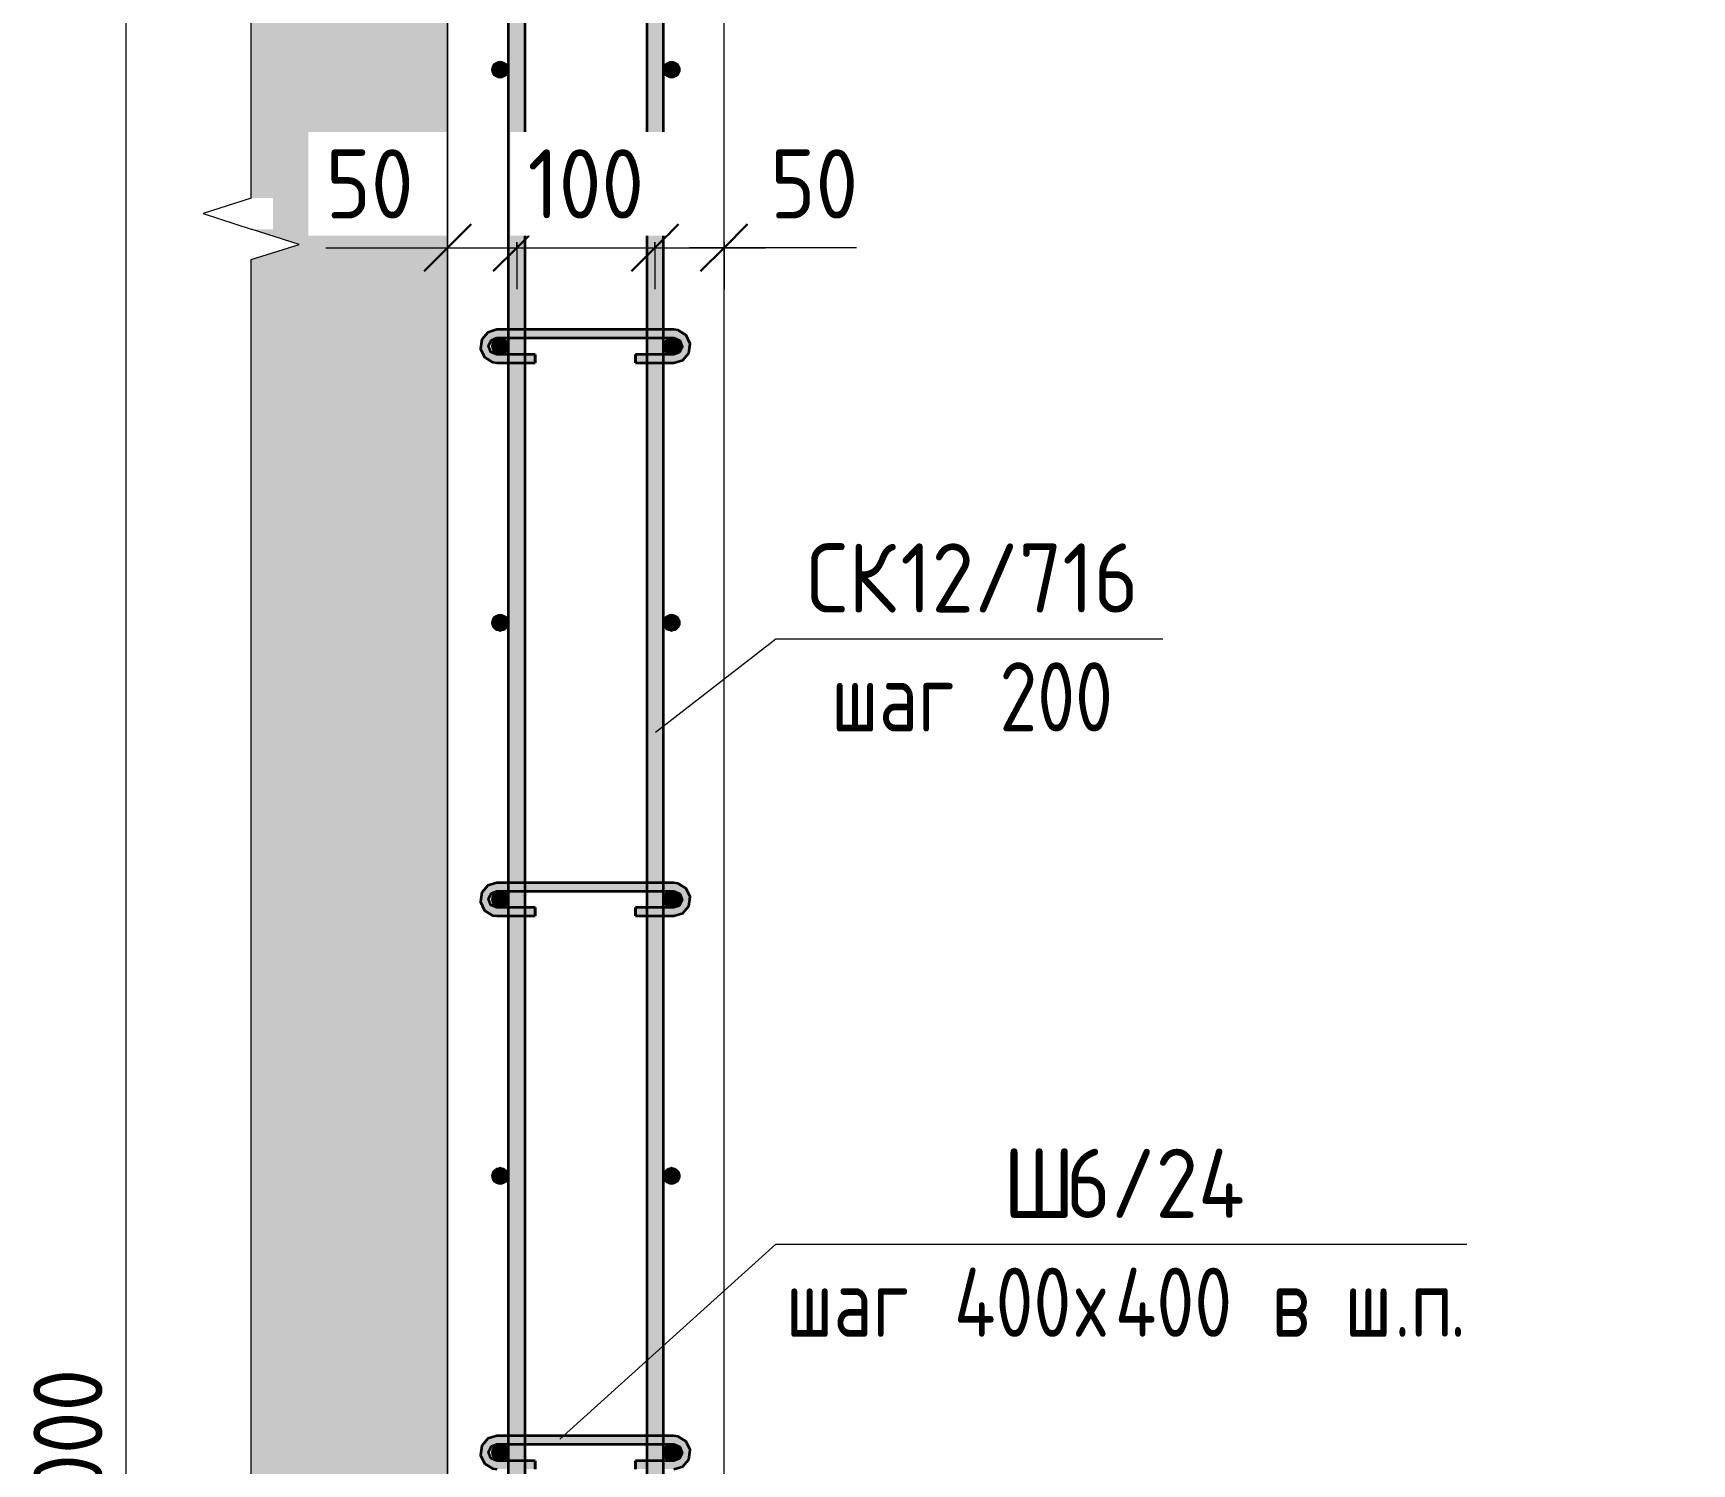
# Model space of a CAD drawing. Header units: millimetres. Extents: x -6516 to 17647, y -4389 to 6814.
# Drawn here: x 10620 to 11820, y -1378 to -344 of the extents above; entities that cross this region are included whole.
import ezdxf

# ---------------------------------------------------------------- set-up
doc = ezdxf.new("R2010")
doc.units = ezdxf.units.MM
for name, color, linetype, lineweight in [('AA_Dim', 7, 'Continuous', 9), ('AA_Dim-20', 7, 'Continuous', 9), ('AA_Oformlenie', 7, 'Continuous', 9), ('AA_Vinoska', 7, 'Continuous', 9), ('AF_Stena_Опалубка', 253, 'Continuous', 20), ('KR_Armatura', 7, 'Continuous', 20), ('KR_Armatura_Tonkie', 7, 'Continuous', 20), ('KR_Fundament', 7, 'Continuous', 20)]:
    doc.layers.add(name, color=color, linetype=linetype, lineweight=lineweight)
doc.styles.add('ISOCPEUR_1', font='isocpeur.TTF', dxfattribs={"width": 0.9, "height": 50})
doc.styles.add('ISOCPEUR_3', font='isocpeur.TTF', dxfattribs={"width": 0.8, "height": 50})
doc.dimstyles.new('01_Точн_3_знака__непрозр_', dxfattribs={"dimscale": 304.8, "dimtxt": 50.137748, "dimasz": 0.111549, "dimexe": 0.098425, "dimexo": 0.065617, "dimgap": 0.019685, "dimtad": 1, "dimdec": 3, "dimrnd": 0.001, "dimdsep": 46, "dimtxsty": 'ISOCPEUR_1', "dimblk1": 'OBLIQUE', "dimblk2": 'OBLIQUE', "dimsah": 1, "dimcen": 0.09, "dimdle": 0.098425, "dimazin": 0, "dimtfac": 1, "dimtdec": 4, "dimtix": 1, "dimtmove": 1, "dimatfit": 3, "dimfxl": 1, "dimtvp": 1, "dimtfill": 1, "dimtolj": 1, "dimtzin": 0, "dimlwd": 18, "dimlwe": 18, "dimarcsym": 2})
doc.dimstyles.new('01_Точн_3_знака__непрозр__1', dxfattribs={"dimscale": 304.8, "dimtxt": 50.137748, "dimasz": 0.111549, "dimexe": 0.098425, "dimexo": 0.065617, "dimgap": 0.019685, "dimtad": 1, "dimdec": 3, "dimrnd": 0.001, "dimdsep": 46, "dimtxsty": 'ISOCPEUR_1', "dimblk1": 'OBLIQUE', "dimblk2": 'OBLIQUE', "dimsah": 1, "dimcen": 0.09, "dimdle": 0.098425, "dimazin": 0, "dimtfac": 1, "dimtdec": 4, "dimtix": 1, "dimtmove": 0, "dimatfit": 3, "dimfxl": 1, "dimtvp": 1, "dimtfill": 1, "dimtolj": 1, "dimtzin": 0, "dimlwd": 18, "dimlwe": 18, "dimarcsym": 2})
doc.dimstyles.new('05_Округл_1мм__прозр_', dxfattribs={"dimscale": 304.8, "dimtxt": 50.137748, "dimasz": 0.111549, "dimexe": 0.098425, "dimexo": 0.065617, "dimgap": 0.006562, "dimtad": 1, "dimdec": 0, "dimdsep": 46, "dimtxsty": 'ISOCPEUR_1', "dimblk1": 'OBLIQUE', "dimblk2": 'OBLIQUE', "dimsah": 1, "dimcen": 0.09, "dimdle": 0.098425, "dimazin": 0, "dimtfac": 1, "dimtdec": 4, "dimtix": 1, "dimtmove": 0, "dimatfit": 3, "dimfxl": 1, "dimtvp": 1, "dimtolj": 1, "dimtzin": 0, "dimlwd": 18, "dimlwe": 18, "dimarcsym": 2})

# ---------------------------------------------------------------- blocks, each defined once
blk = doc.blocks.new('350_Шпилька массив _НесАрм_РабПлоск_ - 350_Шпилька массив _НесАрм_РабПлоск_-3969013-КР_РЗ_Арм_2')
at = {"layer": 'KR_Armatura_Tonkie', "lineweight": 35}
for points in [[(-21154.4, -581.9), (-21154.4, -576), (-21159.6, -573), (-21159.6, -567), (-21154.4, -563.9), (-21154.4, -558.2), (-21158, -559.5), (-21162.9, -561.6), (-21166.4, -570), (-21162.9, -578.5), (-21155.3, -581.6)], [(-21026.4, -564), (-21026.4, -558), (-21154.4, -558.2), (-21154.4, -564), (-21034.1, -564)], [(-21026.4, -581.9), (-21022.8, -580.5), (-21017.9, -578.5), (-21014.4, -570), (-21017.9, -561.6), (-21026.4, -558.2), (-21026.4, -564), (-21021.2, -567.1), (-21021.2, -573), (-21026.4, -576.2), (-21026.4, -581.6)], [(-21154.4, -582), (-21126.7, -581.9), (-21126.7, -576), (-21154.4, -576.2), (-21154.4, -581.9)], [(-21054.1, -582), (-21026.4, -581.9), (-21026.4, -576), (-21054.1, -576.2), (-21054.1, -581.9)], [(-21154.4, -981.9), (-21154.4, -976), (-21159.6, -973), (-21159.6, -967), (-21154.4, -963.9), (-21154.4, -958.2), (-21158, -959.5), (-21162.9, -961.6), (-21166.4, -970), (-21162.9, -978.5), (-21155.3, -981.6)], [(-21117.7, -964), (-21026.4, -963.9), (-21026.4, -958), (-21154.4, -958.2), (-21154.4, -964), (-21134.1, -964)], [(-21026.4, -981.9), (-21022.8, -980.5), (-21017.9, -978.5), (-21014.4, -970), (-21017.9, -961.6), (-21026.4, -958.2), (-21026.4, -964), (-21021.2, -967), (-21021.2, -973), (-21026.4, -976.2), (-21026.4, -981.6)], [(-21137.1, -982), (-21126.7, -981.9), (-21126.7, -976), (-21154.4, -976.2), (-21154.4, -982), (-21146.1, -982)], [(-21040.3, -982), (-21026.4, -981.9), (-21026.4, -976), (-21054.1, -976.2), (-21054.1, -982), (-21046.1, -982)], [(-21154.4, -1381.9), (-21154.4, -1376), (-21159.6, -1373), (-21159.6, -1367), (-21154.4, -1363.9), (-21154.4, -1358.2), (-21158, -1359.5), (-21162.9, -1361.6), (-21166.4, -1370), (-21162.9, -1378.5), (-21155.3, -1381.6)], [(-21046.1, -1364), (-21026.4, -1363.9), (-21026.4, -1358), (-21154.4, -1358.2), (-21154.4, -1364), (-21117.7, -1364)], [(-21026.4, -1381.9), (-21022.8, -1380.5), (-21017.9, -1378.5), (-21014.4, -1370), (-21017.9, -1361.6), (-21026.4, -1358.2), (-21026.4, -1364), (-21021.2, -1367), (-21021.2, -1373), (-21026.4, -1376.2), (-21026.4, -1381.6)], [(-21146.1, -1382), (-21126.7, -1381.9), (-21126.7, -1376), (-21154.4, -1376.2), (-21154.4, -1382)], [(-21040.3, -1382), (-21026.4, -1381.9), (-21026.4, -1376), (-21054.1, -1376.2), (-21054.1, -1382), (-21046.1, -1382)]]:
    blk.add_hatch(color=256, dxfattribs=at).paths.add_polyline_path(points)
for p, q in [((-21146.1, -558), (-21154.4, -558)), ((-21134.1, -558), (-21146.1, -558)), ((-21046.1, -558), (-21134.1, -558)), ((-21034.1, -558), (-21046.1, -558)), ((-21026.4, -558), (-21034.1, -558)), ((-21154.4, -564), (-21146.1, -564)), ((-21146.1, -564), (-21134.1, -564)), ((-21134.1, -564), (-21046.1, -564)), ((-21046.1, -564), (-21034.1, -564)), ((-21034.1, -564), (-21026.4, -564)), ((-21146.1, -576), (-21154.4, -576)), ((-21154.4, -582), (-21146.1, -582)), ((-21134.1, -576), (-21146.1, -576)), ((-21146.1, -582), (-21134.1, -582)), ((-21126.7, -576), (-21134.1, -576)), ((-21134.1, -582), (-21126.7, -582)), ((-21126.7, -576), (-21126.7, -582)), ((-21126.7, -581.9), (-21126.7, -576.2)), ((-21046.1, -576), (-21054.1, -576)), ((-21054.1, -582), (-21054.1, -576)), ((-21054.1, -576.2), (-21054.1, -581.9)), ((-21054.1, -582), (-21046.1, -582)), ((-21034.1, -576), (-21046.1, -576)), ((-21046.1, -582), (-21034.1, -582)), ((-21026.4, -576), (-21034.1, -576)), ((-21034.1, -582), (-21026.4, -582)), ((-21146.1, -958), (-21154.4, -958)), ((-21134.1, -958), (-21146.1, -958)), ((-21046.1, -958), (-21134.1, -958)), ((-21034.1, -958), (-21046.1, -958)), ((-21026.4, -958), (-21034.1, -958)), ((-21154.4, -964), (-21146.1, -964)), ((-21146.1, -964), (-21134.1, -964)), ((-21134.1, -964), (-21046.1, -964)), ((-21046.1, -964), (-21034.1, -964)), ((-21034.1, -964), (-21026.4, -964)), ((-21146.1, -976), (-21154.4, -976)), ((-21154.4, -982), (-21146.1, -982)), ((-21134.1, -976), (-21146.1, -976)), ((-21146.1, -982), (-21134.1, -982)), ((-21126.7, -976), (-21134.1, -976)), ((-21134.1, -982), (-21126.7, -982)), ((-21126.7, -976), (-21126.7, -982)), ((-21126.7, -981.9), (-21126.7, -976.2)), ((-21046.1, -976), (-21054.1, -976)), ((-21054.1, -982), (-21054.1, -976)), ((-21054.1, -976.2), (-21054.1, -981.9)), ((-21054.1, -982), (-21046.1, -982)), ((-21034.1, -976), (-21046.1, -976)), ((-21046.1, -982), (-21034.1, -982)), ((-21026.4, -976), (-21034.1, -976)), ((-21034.1, -982), (-21026.4, -982)), ((-21146.1, -1358), (-21154.4, -1358)), ((-21154.4, -1364), (-21146.1, -1364)), ((-21134.1, -1358), (-21146.1, -1358)), ((-21146.1, -1364), (-21134.1, -1364)), ((-21046.1, -1358), (-21134.1, -1358)), ((-21134.1, -1364), (-21046.1, -1364)), ((-21034.1, -1358), (-21046.1, -1358)), ((-21046.1, -1364), (-21034.1, -1364)), ((-21026.4, -1358), (-21034.1, -1358)), ((-21034.1, -1364), (-21026.4, -1364)), ((-21146.1, -1376), (-21154.4, -1376)), ((-21134.1, -1376), (-21146.1, -1376)), ((-21126.7, -1376), (-21134.1, -1376)), ((-21126.7, -1376), (-21126.7, -1382)), ((-21126.7, -1381.9), (-21126.7, -1376.2)), ((-21046.1, -1376), (-21054.1, -1376)), ((-21054.1, -1382), (-21054.1, -1376)), ((-21054.1, -1376.2), (-21054.1, -1381.9)), ((-21034.1, -1376), (-21046.1, -1376)), ((-21026.4, -1376), (-21034.1, -1376))]:
    blk.add_line(p, q, dxfattribs=at)
at = {"layer": 'KR_Armatura_Tonkie', "lineweight": 35, "flags": 128}
for points in [[(-21154.4, -558), (-21160.9, -560), (-21165.4, -565.1), (-21166.3, -571.9), (-21163.4, -578), (-21157.6, -581.6), (-21154.4, -582)], [(-21026.4, -582), (-21019.9, -580.1), (-21015.5, -575), (-21014.6, -568.2), (-21017.4, -562.1), (-21023.2, -558.5), (-21026.4, -558)], [(-21154.4, -576), (-21158.8, -574.2), (-21160.4, -569.7), (-21158.3, -565.5), (-21154.4, -564)], [(-21026.4, -564), (-21022.1, -565.9), (-21020.4, -570.4), (-21022.5, -574.6), (-21026.4, -576)], [(-21154.4, -958), (-21160.9, -960), (-21165.4, -965.1), (-21166.3, -971.9), (-21163.4, -978), (-21157.6, -981.6), (-21154.4, -982)], [(-21026.4, -982), (-21019.9, -980.1), (-21015.5, -975), (-21014.6, -968.2), (-21017.4, -962.1), (-21023.2, -958.5), (-21026.4, -958)], [(-21154.4, -976), (-21158.8, -974.2), (-21160.4, -969.7), (-21158.3, -965.5), (-21154.4, -964)], [(-21026.4, -964), (-21022.1, -965.9), (-21020.4, -970.4), (-21022.5, -974.6), (-21026.4, -976)], [(-21154.4, -1358), (-21160.9, -1360), (-21165.4, -1365.1), (-21166.3, -1371.9), (-21163.4, -1378), (-21157.6, -1381.6), (-21154.4, -1382)], [(-21154.4, -1376), (-21158.8, -1374.2), (-21160.4, -1369.7), (-21158.3, -1365.5), (-21154.4, -1364)], [(-21026.4, -1382), (-21019.9, -1380.1), (-21015.5, -1375), (-21014.6, -1368.2), (-21017.4, -1362.1), (-21023.2, -1358.5), (-21026.4, -1358)], [(-21026.4, -1364), (-21022.1, -1365.9), (-21020.4, -1370.4), (-21022.5, -1374.6), (-21026.4, -1376)]]:
    blk.add_lwpolyline(points, dxfattribs=at)
blk = doc.blocks.new('011_Прямоугольник обрыва _ЭлУзла_ - 011_Прямоугольник обрыва _ЭлУзла_-3951288-КР_РЗ_Арм_2')
at = {"layer": 'AA_Oformlenie'}
for p, q in [((-21332.2, -462.8), (-21332.2, 600)), ((-21332.2, -2633.5), (-21332.2, -507.4))]:
    blk.add_line(p, q, dxfattribs=at)
blk = doc.blocks.new('DIMBLOCK86-КР_РЗ_Арм_2')
at = {"layer": 'AA_Dim-20', "lineweight": 30}
for p, q in [((10687.1, 130), (10670.1, 147)), ((10687.1, 130), (10704.1, 113)), ((10687.1, 30), (10670.1, 47)), ((10687.1, 30), (10704.1, 13)), ((10687.1, -2970), (10670.1, -2953)), ((10687.1, -2970), (10704.1, -2987))]:
    blk.add_line(p, q, dxfattribs=at)
at = {"layer": 'AA_Dim-20', "lineweight": 18}
for p, q in [((10687.1, 130), (10657.1, 130)), ((10687.1, 130), (10937.6, 130)), ((10687.1, 30), (10657.1, 30)), ((10687.1, -2970), (10687.1, 30)), ((10687.1, 30), (10937.6, 30)), ((10687.1, -2970), (10657.1, -2970)), ((10687.1, -2970), (10937.6, -2970))]:
    blk.add_line(p, q, dxfattribs=at)
at = {"layer": 'AA_Dim-20', "color": 0, "lineweight": 18, "insert": (10619.9, -1637), "char_height": 50, "width": 400.724, "attachment_point": 1, "rotation": 90, "line_spacing_factor": 1.135194, "style": 'ISOCPEUR_1'}
blk.add_mtext('15х200=3000', dxfattribs=at)
blk = doc.blocks.new('_None')
blk = doc.blocks.new('042_М_Арматуры - Диам длина поз _ Комментарий _дп 25_-3935260-КР_РЗ_Арм_2')
at = {"layer": 'AA_Vinoska'}
blk.add_line((-20952.7, -1219.4), (-20452.7, -1219.4), dxfattribs=at)
blk = doc.blocks.new('042_М_Арматуры - Диам длина поз _ Шаг-2260295-КР_РЗ_Арм_2')
at = {"layer": 'AA_Vinoska'}
blk.add_line((-20913.5, -1449.4), (-20633.5, -1449.4), dxfattribs=at)
blk = doc.blocks.new('DIMBLOCK96-КР_РЗ_Арм_2')
at = {"layer": 'AA_Dim-20', "lineweight": 30}
for p, q in [((10919.6, -498.8), (10936.6, -481.8)), ((10969.6, -498.8), (10986.6, -481.8)), ((10919.6, -498.8), (10902.6, -515.8)), ((10969.6, -498.8), (10952.6, -515.8))]:
    blk.add_line(p, q, dxfattribs=at)
at = {"layer": 'AA_Dim-20', "lineweight": 18}
for p, q in [((10831.4, -498.8), (10913.9, -498.8)), ((10889.6, -498.8), (10969.6, -498.8)), ((10913.9, -498.8), (10944.6, -498.8)), ((10919.6, -494.7), (10919.6, -528.8)), ((10919.6, -498.8), (10919.6, -494.7)), ((10969.6, -494.7), (10969.6, -528.8)), ((10969.6, -498.8), (10969.6, -494.7))]:
    blk.add_line(p, q, dxfattribs=at)
at = {"layer": 'AA_Dim-20', "color": 0, "lineweight": 18, "insert": (10831.4, -427.6), "char_height": 50, "width": 74.923, "attachment_point": 1, "line_spacing_factor": 1.135194, "style": 'ISOCPEUR_1', "bg_fill": 3, "box_fill_scale": 1.25, "bg_fill_color": 256, "bg_fill_true_color": 13158600, "bg_fill_transparency": 0}
blk.add_mtext('50', dxfattribs=at)
blk = doc.blocks.new('_Oblique')
at = {"color": 0, "linetype": 'ByBlock', "lineweight": -2}
blk.add_line((-0.5, -0.5), (0.5, 0.5), dxfattribs=at)
blk = doc.blocks.new('DIMBLOCK97-КР_РЗ_Арм_2')
at = {"layer": 'AA_Dim-20', "lineweight": 30}
for p, q in [((10969.6, -498.8), (10986.6, -481.8)), ((11069.6, -498.8), (11086.6, -481.8)), ((10969.6, -498.8), (10952.6, -515.8)), ((11069.6, -498.8), (11052.6, -515.8))]:
    blk.add_line(p, q, dxfattribs=at)
at = {"layer": 'AA_Dim-20', "lineweight": 18}
for p, q in [((10969.6, -494.7), (10969.6, -528.8)), ((10969.6, -498.8), (10969.6, -494.7)), ((10969.6, -498.8), (11069.6, -498.8)), ((11069.6, -494.7), (11069.6, -528.8)), ((11069.6, -498.8), (11069.6, -494.7))]:
    blk.add_line(p, q, dxfattribs=at)
at = {"layer": 'AA_Dim-20', "color": 0, "lineweight": 18, "insert": (10977.5, -427.6), "char_height": 50, "width": 101.032, "attachment_point": 1, "line_spacing_factor": 1.135194, "style": 'ISOCPEUR_1', "bg_fill": 3, "box_fill_scale": 1.25, "bg_fill_color": 256, "bg_fill_true_color": 13158600, "bg_fill_transparency": 0}
blk.add_mtext('100', dxfattribs=at)
blk = doc.blocks.new('DIMBLOCK98-КР_РЗ_Арм_2')
at = {"layer": 'AA_Dim-20', "lineweight": 30}
for p, q in [((11069.6, -498.8), (11086.6, -481.8)), ((11119.6, -498.8), (11136.6, -481.8)), ((11069.6, -498.8), (11052.6, -515.8)), ((11119.6, -498.8), (11102.6, -515.8))]:
    blk.add_line(p, q, dxfattribs=at)
at = {"layer": 'AA_Dim-20', "lineweight": 18}
for p, q in [((11069.6, -494.7), (11069.6, -528.8)), ((11069.6, -498.8), (11069.6, -494.7)), ((11069.6, -498.8), (11149.6, -498.8)), ((11133, -498.8), (11094.6, -498.8)), ((11119.6, -494.7), (11119.6, -528.8)), ((11119.6, -498.8), (11119.6, -494.7)), ((11215.4, -498.8), (11133, -498.8))]:
    blk.add_line(p, q, dxfattribs=at)
at = {"layer": 'AA_Dim-20', "color": 0, "lineweight": 18, "insert": (11153, -427.6), "char_height": 50, "width": 74.923, "attachment_point": 1, "line_spacing_factor": 1.135194, "style": 'ISOCPEUR_1', "bg_fill": 3, "box_fill_scale": 1.25, "bg_fill_color": 256, "bg_fill_true_color": 13158600, "bg_fill_transparency": 0}
blk.add_mtext('50', dxfattribs=at)

msp = doc.modelspace()

# ---------------------------------------------------------------- hatches: boundary and pattern name
at = {"layer": 'KR_Armatura', "lineweight": 9}
h = msp.add_hatch(color=256, dxfattribs=at)
edge = h.paths.add_edge_path()
edge.add_arc((10957.6218, -370), 6, 0, 360)
for points in [[(10957.6218, -376), (10962.818, -373), (10962.818, -367), (10957.6218, -364), (10952.4257, -367), (10952.4257, -373)], [(11081.6218, -376), (11086.818, -373), (11086.818, -367), (11081.6218, -364), (11076.4257, -367), (11076.4257, -373)], [(10957.6218, -576), (10962.818, -573), (10962.818, -567), (10957.6218, -564), (10952.4257, -567), (10952.4257, -573), (10953.2782, -573.4922)], [(11081.6218, -576), (11086.818, -573), (11086.818, -567), (11081.6218, -564), (11076.4257, -567.0616), (11076.4257, -573)], [(10957.6218, -776), (10962.818, -773), (10962.818, -767), (10957.6218, -764), (10952.4257, -767), (10952.4257, -773)], [(11081.6218, -776), (11086.818, -773), (11086.818, -767), (11081.6218, -764), (11076.4257, -767), (11076.4257, -773)], [(10957.6218, -976), (10962.818, -973), (10962.818, -967), (10957.6218, -964), (10952.4257, -967), (10952.4257, -973), (10953.2782, -973.4922)], [(11081.6218, -976), (11086.818, -973), (11086.818, -967), (11081.6218, -964), (11076.4257, -967), (11076.4257, -973), (11079.074, -974.529)], [(10957.6218, -1176), (10962.818, -1173), (10962.818, -1167), (10957.6218, -1164), (10952.4257, -1167), (10952.4257, -1173)], [(11081.6218, -1176), (11086.818, -1173), (11086.818, -1167), (11081.6218, -1164), (11076.4257, -1167), (11076.4257, -1173)], [(10957.6218, -1376), (10962.818, -1373), (10962.818, -1367), (10957.6218, -1364), (10952.4257, -1367), (10952.4257, -1373), (10953.2782, -1373.4922)], [(11081.6218, -1376), (11086.818, -1373), (11086.818, -1367), (11081.6218, -1364), (11076.4257, -1367), (11076.4257, -1373)]]:
    msp.add_hatch(color=256, dxfattribs=at).paths.add_polyline_path(points)
h = msp.add_hatch(color=256, dxfattribs=at)
edge = h.paths.add_edge_path()
edge.add_arc((11081.6218, -370), 6, 0, 360)
h = msp.add_hatch(color=256, dxfattribs=at)
edge = h.paths.add_edge_path()
edge.add_arc((10957.6218, -570), 6, 0, 360)
h = msp.add_hatch(color=256, dxfattribs=at)
edge = h.paths.add_edge_path()
edge.add_arc((11081.6218, -570), 6, 0, 360)
h = msp.add_hatch(color=256, dxfattribs=at)
edge = h.paths.add_edge_path()
edge.add_arc((10957.6218, -770), 6, 0, 360)
h = msp.add_hatch(color=256, dxfattribs=at)
edge = h.paths.add_edge_path()
edge.add_arc((11081.6218, -770), 6, 0, 360)
h = msp.add_hatch(color=256, dxfattribs=at)
edge = h.paths.add_edge_path()
edge.add_arc((10957.6218, -970), 6, 0, 360)
h = msp.add_hatch(color=256, dxfattribs=at)
edge = h.paths.add_edge_path()
edge.add_arc((11081.6218, -970), 6, 0, 360)
h = msp.add_hatch(color=256, dxfattribs=at)
edge = h.paths.add_edge_path()
edge.add_arc((10957.6218, -1170), 6, 0, 360)
h = msp.add_hatch(color=256, dxfattribs=at)
edge = h.paths.add_edge_path()
edge.add_arc((11081.6218, -1170), 6, 0, 360)
h = msp.add_hatch(color=256, dxfattribs=at)
edge = h.paths.add_edge_path()
edge.add_arc((10957.6218, -1370), 6, 0, 360)
h = msp.add_hatch(color=256, dxfattribs=at)
edge = h.paths.add_edge_path()
edge.add_arc((11081.6218, -1370), 6, 0, 360)
at = {"layer": 'KR_Armatura_Tonkie', "transparency": 33554432}
h = msp.add_hatch(color=250, dxfattribs=at)
h.paths.add_polyline_path([(10963.6218, -3238), (10975.6218, -3238), (10975.6218, -3028), (10963.6218, -3028), (10963.6218, -3083.9608)])
h.paths.add_polyline_path([(10969.6218, -3012), (10975.6218, -3012), (10975.6218, 270), (10963.6218, 270), (10963.6218, -3012)])
h = msp.add_hatch(color=256, dxfattribs=at)
h.paths.add_polyline_path([(11075.6218, -3238), (11075.6218, -3028), (11063.6218, -3028), (11063.6218, -3238)])
h.paths.add_polyline_path([(11069.6218, -3012), (11075.6218, -3012), (11075.6218, 270), (11063.6218, 270), (11063.6218, -3012), (11069.3974, -3012)])
at = {"layer": 'KR_Fundament', "lineweight": 9}
h = msp.add_hatch(dxfattribs=at)
h.set_pattern_fill('FP_16', color=256, style=0, pattern_type=2)
h.set_pattern_definition([(0, (11249.16, -300), (162.56, 40.64), [6.706, -115.214, 6.706, -115.214, -650.24]), (0, (11249.16, -300), (162.56, 40.64), [-243.84, 6.706, -237.134, 6.706, -115.214, -284.48]), (0, (11249.16, -300), (162.56, 40.64), [-609.6, 6.706, -74.574, 6.706, -196.494]), (120, (11310.12, -279.68), (-116.47527, 120.4611), [6.706, -115.214, 6.706, -765.454]), (120, (11310.12, -279.68), (-116.47527, 120.4611), [-128.626, -115.214, 6.706, -237.134, -406.4]), (120, (11310.12, -279.68), (-116.47527, 120.4611), [-487.68, 6.706, -115.214, 6.706, -277.774]), (120, (11310.12, -279.68), (-116.47527, 120.4611), [-616.306, -74.574, 6.706, -196.494]), (240, (11330.44, -198.4), (-46.08473, -161.1011), [6.706, -115.214, 6.706, -765.454]), (240, (11330.44, -198.4), (-46.08473, -161.1011), [-128.626, -115.214, 6.706, -237.134, -406.4]), (240, (11330.44, -198.4), (-46.08473, -161.1011), [-487.68, 6.706, -115.214, 6.706, -277.774]), (240, (11330.44, -198.4), (-46.08473, -161.1011), [-616.306, -74.574, 6.706, -196.494])])
h.paths.add_polyline_path([(12540.2411, -3620), (12659.6218, -3620), (12659.6218, -3420), (10819.6218, -3420), (10819.6218, -3320), (10919.6218, -3320), (10919.6218, -80), (10777.5215, -80), (10777.5215, -462.8278), (10793.2225, -462.8278), (10793.2225, -485.3513), (10777.5215, -485.3513), (10812.1625, -496.3513), (10777.5215, -507.3513), (10777.5215, -2633.5304), (10793.2225, -2633.5304), (10793.2225, -2656.0539), (10777.5215, -2656.0539), (10812.1625, -2667.0539), (10777.5215, -2678.0539), (10777.5215, -3620), (11920.9385, -3620)])

# ---------------------------------------------------------------- linework, layer by layer
at = {"layer": 'AA_Vinoska'}
for p, q in [((10777.5215, -462.8278), (10742.8614, -474.0896)), ((10742.8614, -474.0896), (10777.5215, -485.3513)), ((10812.1625, -496.3513), (10777.5215, -485.3513)), ((10777.5215, -507.3513), (10812.1625, -496.3513)), ((11069.8999, -849.1777), (11157.0025, -781.5828)), ((11000.8486, -1360.3995), (11157.0025, -1219.3782))]:
    msp.add_line(p, q, dxfattribs=at)
at = {"layer": 'AF_Stena_Опалубка'}
for p, q in [((10919.6218, 300), (10919.6218, -3020)), ((11119.6218, -1970), (11119.6218, 300))]:
    msp.add_line(p, q, dxfattribs=at)
at = {"layer": 'KR_Armatura', "lineweight": 9}
for p, q in [((10957.6218, -364), (10952.4257, -367)), ((10952.4257, -367), (10952.4257, -373)), ((10962.818, -367), (10957.6218, -364)), ((10962.818, -373), (10962.818, -367)), ((11081.6218, -364), (11076.4257, -367)), ((11076.4257, -367), (11076.4257, -373)), ((11086.818, -367), (11081.6218, -364)), ((11086.818, -373), (11086.818, -367)), ((10952.4257, -373), (10957.6218, -376)), ((10957.6218, -376), (10962.818, -373)), ((11076.4257, -373), (11081.6218, -376)), ((11081.6218, -376), (11086.818, -373)), ((10957.6218, -564), (10952.4257, -567)), ((10952.4257, -567), (10952.4257, -573)), ((10952.4257, -573), (10953.2782, -573.4922)), ((10953.2782, -573.4922), (10957.6218, -576)), ((10962.818, -567), (10957.6218, -564)), ((10957.6218, -576), (10962.818, -573)), ((10962.818, -573), (10962.818, -567)), ((11081.6218, -564), (11076.4257, -567.0616)), ((11076.4257, -567.0616), (11076.4257, -573)), ((11076.4257, -573), (11081.6218, -576)), ((11086.818, -567), (11081.6218, -564)), ((11081.6218, -576), (11086.818, -573)), ((11086.818, -573), (11086.818, -567)), ((10957.6218, -764), (10952.4257, -767)), ((10952.4257, -767), (10952.4257, -773)), ((10962.818, -767), (10957.6218, -764)), ((10962.818, -773), (10962.818, -767)), ((11081.6218, -764), (11076.4257, -767)), ((11076.4257, -767), (11076.4257, -773)), ((11086.818, -767), (11081.6218, -764)), ((11086.818, -773), (11086.818, -767)), ((10952.4257, -773), (10957.6218, -776)), ((10957.6218, -776), (10962.818, -773)), ((11076.4257, -773), (11081.6218, -776)), ((11081.6218, -776), (11086.818, -773)), ((10957.6218, -964), (10952.4257, -967)), ((10952.4257, -967), (10952.4257, -973)), ((10962.818, -967), (10957.6218, -964)), ((10962.818, -973), (10962.818, -967)), ((11081.6218, -964), (11076.4257, -967)), ((11076.4257, -967), (11076.4257, -973)), ((11086.818, -967), (11081.6218, -964)), ((11086.818, -973), (11086.818, -967)), ((10952.4257, -973), (10953.2782, -973.4922)), ((10953.2782, -973.4922), (10957.6218, -976)), ((10957.6218, -976), (10962.818, -973)), ((11076.4257, -973), (11079.074, -974.529)), ((11079.074, -974.529), (11081.6218, -976)), ((11081.6218, -976), (11086.818, -973)), ((10957.6218, -1164), (10952.4257, -1167)), ((10952.4257, -1167), (10952.4257, -1173)), ((10952.4257, -1173), (10957.6218, -1176)), ((10962.818, -1167), (10957.6218, -1164)), ((10957.6218, -1176), (10962.818, -1173)), ((10962.818, -1173), (10962.818, -1167)), ((11081.6218, -1164), (11076.4257, -1167)), ((11076.4257, -1167), (11076.4257, -1173)), ((11076.4257, -1173), (11081.6218, -1176)), ((11086.818, -1167), (11081.6218, -1164)), ((11081.6218, -1176), (11086.818, -1173)), ((11086.818, -1173), (11086.818, -1167)), ((10957.6218, -1364), (10952.4257, -1367)), ((10952.4257, -1367), (10952.4257, -1373)), ((10962.818, -1367), (10957.6218, -1364)), ((10962.818, -1373), (10962.818, -1367)), ((11081.6218, -1364), (11076.4257, -1367)), ((11076.4257, -1367), (11076.4257, -1373)), ((11086.818, -1367), (11081.6218, -1364)), ((11086.818, -1373), (11086.818, -1367)), ((10952.4257, -1373), (10953.2782, -1373.4922)), ((10953.2782, -1373.4922), (10957.6218, -1376)), ((10957.6218, -1376), (10962.818, -1373)), ((11076.4257, -1373), (11081.6218, -1376)), ((11081.6218, -1376), (11086.818, -1373))]:
    msp.add_line(p, q, dxfattribs=at)
for centre in [(10957.6218, -370), (11081.6218, -370), (10957.6218, -570), (11081.6218, -570), (10957.6218, -770), (11081.6218, -770), (10957.6218, -970), (11081.6218, -970), (10957.6218, -1170), (11081.6218, -1170), (10957.6218, -1370), (11081.6218, -1370)]:
    msp.add_circle(centre, 6, dxfattribs=at)
at = {"layer": 'KR_Armatura_Tonkie', "lineweight": 35}
for p, q in [((10963.6218, -3012), (10963.6218, 270)), ((10975.6218, -3012), (10975.6218, 270)), ((11063.6218, 270), (11063.6218, -3012)), ((11075.6218, 270), (11075.6218, -3012))]:
    msp.add_line(p, q, dxfattribs=at)
at = {"layer": 'KR_Fundament'}
msp.add_line((10919.6218, -3320), (10919.6218, -80), dxfattribs=at)

# ---------------------------------------------------------------- block references
at = {"layer": 'AA_Oformlenie'}
msp.add_blockref('011_Прямоугольник обрыва _ЭлУзла_ - 011_Прямоугольник обрыва _ЭлУзла_-3951288-КР_РЗ_Арм_2', (32109.6834, 0), dxfattribs=at)
at = {"layer": 'AA_Vinoska'}
for name, p in [('042_М_Арматуры - Диам длина поз _ Шаг-2260295-КР_РЗ_Арм_2', (32070.4951, 667.8334)), ('042_М_Арматуры - Диам длина поз _ Комментарий _дп 25_-3935260-КР_РЗ_Арм_2', (32109.6834, 0))]:
    msp.add_blockref(name, p, dxfattribs=at)
at = {"layer": 'KR_Armatura_Tonkie', "lineweight": 35}
msp.add_blockref('350_Шпилька массив _НесАрм_РабПлоск_ - 350_Шпилька массив _НесАрм_РабПлоск_-3969013-КР_РЗ_Арм_2', (32109.6834, 0), dxfattribs=at)

# ---------------------------------------------------------------- texts
at = {"layer": 'AA_Vinoska', "char_height": 50, "attachment_point": 1}
for s, insert, width, style in [('СК', (11179.2953, -712.5778), 82.253137, 'ISOCPEUR_1'), ('12/716', (11247.161, -712.5778), 210.683475, 'ISOCPEUR_1'), (' 200', (11293.3437, -798.5589), 133.4008, 'ISOCPEUR_3'), ('шаг', (11197.0353, -798.5589), 116.7257, 'ISOCPEUR_3'), ('\\fISOCPEUR|b0|i0|c204|p34|;\\W.9;Ш', (11321.5153, -1150.3732), 54.835425, 'ISOCPEUR_1'), ('6/24', (11366.7591, -1150.3732), 160.177163, 'ISOCPEUR_1'), (' 400', (11260.4637, -1236.3542), 137.2489, 'ISOCPEUR_3'), ('400 ', (11402.2803, -1236.3542), 137.2489, 'ISOCPEUR_3'), ('\\fISOCPEUR|b0|i0|c204|p34|;\\W.8; ', (11544.097, -1236.3542), 29.5021, 'ISOCPEUR_3'), ('шаг', (11164.1553, -1236.3542), 116.7257, 'ISOCPEUR_3'), ('\\fISOCPEUR|b0|i0|c204|p34|;\\W.8;х', (11373.7053, -1236.3542), 34.6329, 'ISOCPEUR_3'), ('\\fISOCPEUR|b0|i0|c204|p34|;\\W.8;в', (11515.522, -1236.3542), 34.6329, 'ISOCPEUR_3'), ('\\fISOCPEUR|b0|i0|c204|p34|;\\W.8;ш', (11568.4387, -1236.3542), 43.6118, 'ISOCPEUR_3'), ('\\fISOCPEUR|b0|i0|c204|p34|;\\W.8;п', (11616.0637, -1236.3542), 34.6329, 'ISOCPEUR_3'), ('\\fISOCPEUR|b0|i0|c204|p34|;\\W.8;.', (11604.422, -1236.3542), 14.1097, 'ISOCPEUR_3'), ('\\fISOCPEUR|b0|i0|c204|p34|;\\W.8;.', (11644.6387, -1236.3542), 14.1097, 'ISOCPEUR_3')]:
    msp.add_mtext(s, dxfattribs=dict(at, insert=insert, width=width, style=style))

# ---------------------------------------------------------------- dimensions: what is measured, and where the dimension line sits
at = {"layer": 'AA_Dim', "lineweight": 18}
dim = msp.add_linear_dim(base=(10687.0791, 30), p1=(10957.6218, -2970), p2=(10957.6218, 30), angle=90, text='15х200=3000', dimstyle='05_Округл_1мм__прозр_', override={"dimpost": '<>', "dimblk1": 'None', "dimblk2": 'None', "dimsah": 1, "dimfxl": 3000}, dxfattribs=at)
dim.commit()
dim.dimension.update_dxf_attribs({"geometry": 'DIMBLOCK86-КР_РЗ_Арм_2', "text_midpoint": (10660.0791, -1470)})

# ---------------------------------------------------------------- next in the draw order: dimensions: what is measured, and where the dimension line sits
dim = msp.add_linear_dim(base=(10969.6218, -498.7838), p1=(10919.6218, -474.7421), p2=(10969.6218, -474.7421), dimstyle='01_Точн_3_знака__непрозр_', override={"dimpost": '<>', "dimfxl": 50}, dxfattribs=at)
dim.commit()
dim.dimension.update_dxf_attribs({"geometry": 'DIMBLOCK96-КР_РЗ_Арм_2', "text_midpoint": (10868.8833, -460.9812), "dimtype": 160})

# ---------------------------------------------------------------- next in the draw order: dimensions: what is measured, and where the dimension line sits
dim = msp.add_linear_dim(base=(11069.6218, -498.7838), p1=(10969.6218, -474.7421), p2=(11069.6218, -474.7421), dimstyle='01_Точн_3_знака__непрозр__1', override={"dimpost": '<>', "dimfxl": 100}, dxfattribs=at)
dim.commit()
dim.dimension.update_dxf_attribs({"geometry": 'DIMBLOCK97-КР_РЗ_Арм_2', "text_midpoint": (11019.6218, -467.7838)})

# ---------------------------------------------------------------- next in the draw order: dimensions: what is measured, and where the dimension line sits
dim = msp.add_linear_dim(base=(11119.6218, -498.7838), p1=(11069.6218, -474.7421), p2=(11119.6218, -474.7421), dimstyle='01_Точн_3_знака__непрозр_', override={"dimpost": '<>', "dimfxl": 50}, dxfattribs=at)
dim.commit()
dim.dimension.update_dxf_attribs({"geometry": 'DIMBLOCK98-КР_РЗ_Арм_2', "text_midpoint": (11190.4386, -460.9812), "dimtype": 160})

doc.saveas('drawing.dxf')
